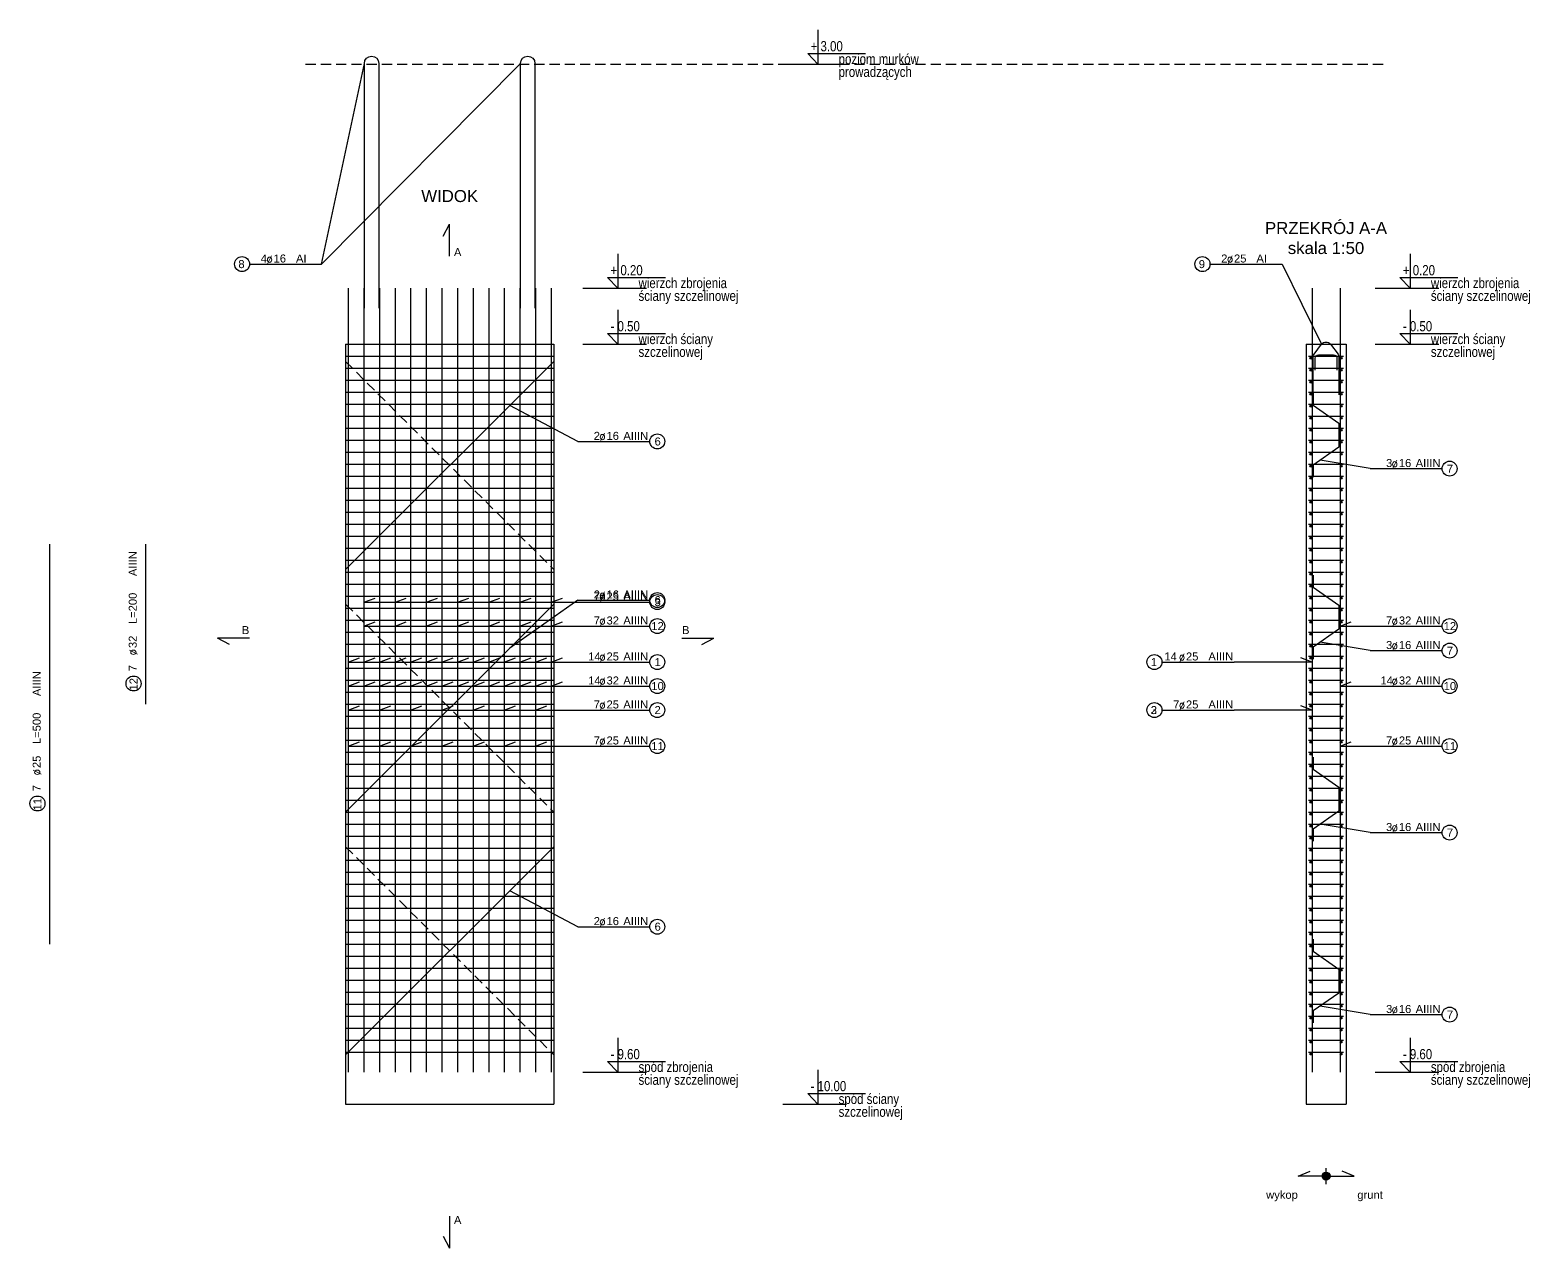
# Model space of a CAD drawing. Extents: x -5033 to 9347, y -16423 to -2430.
# Drawn here: x -1394 to 480, y -12523 to -11000 of the extents above; entities that cross this region are included whole.
import ezdxf
from ezdxf.enums import TextEntityAlignment as Align

# ---------------------------------------------------------------- set-up
doc = ezdxf.new("R2010")
doc.units = 0
doc.header["$MEASUREMENT"] = 0
doc.linetypes.add('DASHED', pattern=[19.05, 12.7, -6.35])
for name, color, linetype in [('__SOL-KOTY_WYSOKOSCIOWE', 4, 'CONTINUOUS'), ('__SOL-OPISY', 4, 'CONTINUOUS'), ('__SOL-PRZERYWANA', 253, 'DASHED'), ('__SOL-WIDOK', 4, 'CONTINUOUS'), ('__SOL-ZBROJENIE', 3, 'CONTINUOUS')]:
    doc.layers.add(name, color=color, linetype=linetype)
doc.styles.add('ARIAL', font='arial.ttf', dxfattribs={"height": 2.5})
doc.styles.add('SIMPLEX', font='SIMPLEX.SHX', dxfattribs={"width": 0.8})
doc.styles.get("Standard").update_dxf_attribs({"font": 'arial.ttf'})

# ---------------------------------------------------------------- blocks, each defined once
blk = doc.blocks.new('OPIS_PRET_BEZ_LINII')
at = {"layer": '__SOL-OPISY'}
blk.add_circle((25.7, 0), 9.36, dxfattribs=at)
at = {"layer": '__SOL-OPISY', "style": 'SIMPLEX', "width": 0.9}
blk.add_text(' %%c ', height=10, dxfattribs=at).set_placement((64.7, -4.8), align=Align.CENTER)
at = {"layer": '__SOL-OPISY', "style": 'ARIAL', "width": 0.8}
blk.add_attdef('NUMER', text='', height=10, dxfattribs=at).set_placement((25.7, 0), align=Align.MIDDLE)
blk.add_attdef('ILOSC', text='', height=10, dxfattribs=at).set_placement((56.9, -5.1), align=Align.RIGHT)
for tag, p in [('SREDNICA', (71, -5.1)), ('DLUGOSC', (95.1, -5.2)), ('STAL', (144.7, -5.2))]:
    blk.add_attdef(tag, p, '', height=10, dxfattribs=at)
blk = doc.blocks.new('OPIS_PRAWY')
at = {"layer": '__SOL-OPISY'}
blk.add_line((0, 0), (90, 0), dxfattribs=at)
blk.add_circle((99.4, 0), 9.36, dxfattribs=at)
at = {"layer": '__SOL-OPISY', "style": 'SIMPLEX', "width": 0.9}
blk.add_text(' %%c ', height=10, dxfattribs=at).set_placement((20.9, 0.5))
at = {"layer": '__SOL-OPISY', "style": 'ARIAL', "width": 0.8}
blk.add_attdef('ILOSC', text='', height=10, dxfattribs=at).set_placement((27.1, 0.1), align=Align.RIGHT)
for tag, p in [('SREDNICA', (35.4, 0.1)), ('STAL', (58.4, 0.5))]:
    blk.add_attdef(tag, p, '', height=10, dxfattribs=at)
for tag, p in [('NUMER', (99.4, 0)), ('DLUGOSC', (52.8, -6.1))]:
    blk.add_attdef(tag, text='', height=10, dxfattribs=at).set_placement(p, align=Align.MIDDLE)
blk = doc.blocks.new('OPIS_LEWY')
at = {"layer": '__SOL-OPISY'}
blk.add_line((-90, 0), (0, 0), dxfattribs=at)
blk.add_circle((-99.4, 0), 9.36, dxfattribs=at)
at = {"layer": '__SOL-OPISY', "style": 'SIMPLEX', "width": 0.9}
blk.add_text(' %%c ', height=10, dxfattribs=at).set_placement((-75, 0.5))
at = {"layer": '__SOL-OPISY', "style": 'ARIAL', "width": 0.8}
for tag, p in [('NUMER', (-99.4, 0)), ('DLUGOSC', (-58.9, -6.6))]:
    blk.add_attdef(tag, text='', height=10, dxfattribs=at).set_placement(p, align=Align.MIDDLE)
blk.add_attdef('ILOSC', text='', height=10, dxfattribs=at).set_placement((-74, 0.1), align=Align.RIGHT)
for tag, p in [('SREDNICA', (-65.8, 0.1)), ('STAL', (-42.7, 0.3))]:
    blk.add_attdef(tag, p, '', height=10, dxfattribs=at)
blk = doc.blocks.new('KOTA')
at = {"layer": '__SOL-KOTY_WYSOKOSCIOWE'}
for p, q in [((0, 33.4), (0, 0)), ((-34, 0), (28, 0)), ((0, 0), (-9.9, 10.4)), ((-9.9, 10.4), (46.5, 10.4))]:
    blk.add_line(p, q, dxfattribs=at)
at = {"layer": '__SOL-KOTY_WYSOKOSCIOWE', "style": 'ARIAL', "width": 0.8}
blk.add_attdef('RZEDNA', (500.5, 15.9), '', height=10.4, dxfattribs=at)

msp = doc.modelspace()

# ---------------------------------------------------------------- hatches: boundary and pattern name
at = {"layer": '__SOL-OPISY'}
msp.add_hatch(color=256, dxfattribs=at).paths.add_polyline_path([(230, -12433, 1), (220, -12433, 1)])
at = {"layer": '__SOL-ZBROJENIE'}
for points in [[(207.2, -11410.5, 1), (204.8, -11410.5, 1)], [(245.2, -11410.5, 1), (242.8, -11410.5, 1)], [(207.2, -11425.5, 1), (204.8, -11425.5, 1)], [(245.2, -11425.5, 1), (242.8, -11425.5, 1)], [(207.2, -11440.5, 1), (204.8, -11440.5, 1)], [(245.2, -11440.5, 1), (242.8, -11440.5, 1)], [(207.2, -11455.5, 1), (204.8, -11455.5, 1)], [(207.2, -11470.5, 1), (204.8, -11470.5, 1)], [(245.2, -11455.5, 1), (242.8, -11455.5, 1)], [(245.2, -11470.5, 1), (242.8, -11470.5, 1)], [(207.2, -11485.5, 1), (204.8, -11485.5, 1)], [(245.2, -11485.5, 1), (242.8, -11485.5, 1)], [(207.2, -11500.5, 1), (204.8, -11500.5, 1)], [(245.2, -11500.5, 1), (242.8, -11500.5, 1)], [(207.2, -11515.5, 1), (204.8, -11515.5, 1)], [(245.2, -11515.5, 1), (242.8, -11515.5, 1)], [(207.2, -11530.5, 1), (204.8, -11530.5, 1)], [(207.2, -11545.5, 1), (204.8, -11545.5, 1)], [(245.2, -11530.5, 1), (242.8, -11530.5, 1)], [(245.2, -11545.5, 1), (242.8, -11545.5, 1)], [(207.2, -11560.5, 1), (204.8, -11560.5, 1)], [(245.2, -11560.5, 1), (242.8, -11560.5, 1)], [(207.2, -11575.5, 1), (204.8, -11575.5, 1)], [(245.2, -11575.5, 1), (242.8, -11575.5, 1)], [(207.2, -11590.5, 1), (204.8, -11590.5, 1)], [(245.2, -11590.5, 1), (242.8, -11590.5, 1)], [(207.2, -11605.5, 1), (204.8, -11605.5, 1)], [(207.2, -11620.5, 1), (204.8, -11620.5, 1)], [(245.2, -11605.5, 1), (242.8, -11605.5, 1)], [(245.2, -11620.5, 1), (242.8, -11620.5, 1)], [(207.2, -11635.5, 1), (204.8, -11635.5, 1)], [(245.2, -11635.5, 1), (242.8, -11635.5, 1)], [(207.2, -11650.5, 1), (204.8, -11650.5, 1)], [(245.2, -11650.5, 1), (242.8, -11650.5, 1)], [(207.2, -11665.5, 1), (204.8, -11665.5, 1)], [(245.2, -11665.5, 1), (242.8, -11665.5, 1)], [(207.2, -11680.5, 1), (204.8, -11680.5, 1)], [(207.2, -11695.5, 1), (204.8, -11695.5, 1)], [(245.2, -11680.5, 1), (242.8, -11680.5, 1)], [(245.2, -11695.5, 1), (242.8, -11695.5, 1)], [(207.2, -11710.5, 1), (204.8, -11710.5, 1)], [(245.2, -11710.5, 1), (242.8, -11710.5, 1)], [(207.2, -11725.5, 1), (204.8, -11725.5, 1)], [(245.2, -11725.5, 1), (242.8, -11725.5, 1)], [(207.2, -11740.5, 1), (204.8, -11740.5, 1)], [(245.2, -11740.5, 1), (242.8, -11740.5, 1)], [(207.2, -11755.5, 1), (204.8, -11755.5, 1)], [(207.2, -11770.5, 1), (204.8, -11770.5, 1)], [(245.2, -11755.5, 1), (242.8, -11755.5, 1)], [(245.2, -11770.5, 1), (242.8, -11770.5, 1)], [(207.2, -11785.5, 1), (204.8, -11785.5, 1)], [(245.2, -11785.5, 1), (242.8, -11785.5, 1)], [(207.2, -11800.5, 1), (204.8, -11800.5, 1)], [(245.2, -11800.5, 1), (242.8, -11800.5, 1)], [(207.2, -11815.5, 1), (204.8, -11815.5, 1)], [(245.2, -11815.5, 1), (242.8, -11815.5, 1)], [(207.2, -11830.5, 1), (204.8, -11830.5, 1)], [(207.2, -11845.5, 1), (204.8, -11845.5, 1)], [(245.2, -11830.5, 1), (242.8, -11830.5, 1)], [(245.2, -11845.5, 1), (242.8, -11845.5, 1)], [(207.2, -11860.5, 1), (204.8, -11860.5, 1)], [(245.2, -11860.5, 1), (242.8, -11860.5, 1)], [(207.2, -11875.5, 1), (204.8, -11875.5, 1)], [(245.2, -11875.5, 1), (242.8, -11875.5, 1)], [(207.2, -11890.5, 1), (204.8, -11890.5, 1)], [(245.2, -11890.5, 1), (242.8, -11890.5, 1)], [(207.2, -11905.5, 1), (204.8, -11905.5, 1)], [(207.2, -11920.5, 1), (204.8, -11920.5, 1)], [(245.2, -11905.5, 1), (242.8, -11905.5, 1)], [(245.2, -11920.5, 1), (242.8, -11920.5, 1)], [(207.2, -11935.5, 1), (204.8, -11935.5, 1)], [(245.2, -11935.5, 1), (242.8, -11935.5, 1)], [(207.2, -11950.5, 1), (204.8, -11950.5, 1)], [(245.2, -11950.5, 1), (242.8, -11950.5, 1)], [(207.2, -11965.5, 1), (204.8, -11965.5, 1)], [(245.2, -11965.5, 1), (242.8, -11965.5, 1)], [(207.2, -11980.5, 1), (204.8, -11980.5, 1)], [(207.2, -11995.5, 1), (204.8, -11995.5, 1)], [(245.2, -11980.5, 1), (242.8, -11980.5, 1)], [(245.2, -11995.5, 1), (242.8, -11995.5, 1)], [(207.2, -12010.5, 1), (204.8, -12010.5, 1)], [(245.2, -12010.5, 1), (242.8, -12010.5, 1)], [(207.2, -12025.5, 1), (204.8, -12025.5, 1)], [(245.2, -12025.5, 1), (242.8, -12025.5, 1)], [(207.2, -12040.5, 1), (204.8, -12040.5, 1)], [(245.2, -12040.5, 1), (242.8, -12040.5, 1)], [(207.2, -12055.5, 1), (204.8, -12055.5, 1)], [(207.2, -12070.5, 1), (204.8, -12070.5, 1)], [(245.2, -12055.5, 1), (242.8, -12055.5, 1)], [(245.2, -12070.5, 1), (242.8, -12070.5, 1)], [(207.2, -12085.5, 1), (204.8, -12085.5, 1)], [(245.2, -12085.5, 1), (242.8, -12085.5, 1)], [(207.2, -12100.5, 1), (204.8, -12100.5, 1)], [(245.2, -12100.5, 1), (242.8, -12100.5, 1)], [(207.2, -12115.5, 1), (204.8, -12115.5, 1)], [(245.2, -12115.5, 1), (242.8, -12115.5, 1)], [(207.2, -12130.5, 1), (204.8, -12130.5, 1)], [(207.2, -12145.5, 1), (204.8, -12145.5, 1)], [(245.2, -12130.5, 1), (242.8, -12130.5, 1)], [(245.2, -12145.5, 1), (242.8, -12145.5, 1)], [(207.2, -12160.5, 1), (204.8, -12160.5, 1)], [(245.2, -12160.5, 1), (242.8, -12160.5, 1)], [(207.2, -12175.5, 1), (204.8, -12175.5, 1)], [(245.2, -12175.5, 1), (242.8, -12175.5, 1)], [(207.2, -12190.5, 1), (204.8, -12190.5, 1)], [(245.2, -12190.5, 1), (242.8, -12190.5, 1)], [(207.2, -12205.5, 1), (204.8, -12205.5, 1)], [(207.2, -12220.5, 1), (204.8, -12220.5, 1)], [(245.2, -12205.5, 1), (242.8, -12205.5, 1)], [(245.2, -12220.5, 1), (242.8, -12220.5, 1)], [(207.2, -12235.5, 1), (204.8, -12235.5, 1)], [(245.2, -12235.5, 1), (242.8, -12235.5, 1)], [(207.2, -12250.5, 1), (204.8, -12250.5, 1)], [(245.2, -12250.5, 1), (242.8, -12250.5, 1)], [(207.2, -12265.5, 1), (204.8, -12265.5, 1)], [(245.2, -12265.5, 1), (242.8, -12265.5, 1)], [(207.2, -12280.5, 1), (204.8, -12280.5, 1)], [(245.2, -12280.5, 1), (242.8, -12280.5, 1)]]:
    msp.add_hatch(color=256, dxfattribs=at).paths.add_polyline_path(points)

# ---------------------------------------------------------------- linework, layer by layer
at = {"layer": '__SOL-OPISY'}
for p, q in [((-1030, -11293), (-976.5, -11042)), ((-1030, -11293), (-781.5, -11042)), ((-878, -11258), (-870, -11243)), ((-870, -11283), (-870, -11243)), ((170, -11293), (219.4, -11392.9)), ((-710, -11514.7), (-795, -11469.7)), ((280, -11548.7), (217.52, -11538.2)), ((-977.25, -11715.5), (-963.15, -11710.4)), ((-938.25, -11715.5), (-924.15, -11710.4)), ((-899.25, -11715.5), (-885.15, -11710.4)), ((-860.25, -11715.5), (-846.15, -11710.4)), ((-821.25, -11715.5), (-807.15, -11710.4)), ((-710, -11713), (-795, -11773)), ((-782.25, -11715.5), (-768.15, -11710.4)), ((-743.25, -11715.5), (-729.15, -11710.4)), ((-977.25, -11715.5), (-710, -11715.5)), ((-977.25, -11745.5), (-963.15, -11740.4)), ((-977.25, -11745.5), (-710, -11745.5)), ((-938.25, -11745.5), (-924.15, -11740.4)), ((-899.25, -11745.5), (-885.15, -11740.4)), ((-860.25, -11745.5), (-846.15, -11740.4)), ((-821.25, -11745.5), (-807.15, -11740.4)), ((-782.25, -11745.5), (-768.15, -11740.4)), ((-743.25, -11745.5), (-729.15, -11740.4)), ((242.5, -11745.5), (256.6, -11740.4)), ((242.5, -11745.5), (280, -11745.5)), ((-1120, -11760.5), (-1160, -11760.5)), ((-1145, -11768.5), (-1160, -11760.5)), ((-580, -11760.5), (-540, -11760.5)), ((-555, -11768.5), (-540, -11760.5)), ((280, -11776.2), (217.52, -11765.7)), ((-996.75, -11790.5), (-982.65, -11785.4)), ((-977.25, -11790.5), (-963.15, -11785.4)), ((-957.75, -11790.5), (-943.65, -11785.4)), ((-938.25, -11790.5), (-924.15, -11785.4)), ((-918.75, -11790.5), (-904.65, -11785.4)), ((-899.25, -11790.5), (-885.15, -11785.4)), ((-879.75, -11790.5), (-865.65, -11785.4)), ((-860.25, -11790.5), (-846.15, -11785.4)), ((-840.75, -11790.5), (-826.65, -11785.4)), ((-821.25, -11790.5), (-807.15, -11785.4)), ((-801.75, -11790.5), (-787.65, -11785.4)), ((-782.25, -11790.5), (-768.15, -11785.4)), ((-762.75, -11790.5), (-748.65, -11785.4)), ((-743.25, -11790.5), (-729.15, -11785.4)), ((207.5, -11790.5), (193.41, -11785.4)), ((-996.75, -11790.5), (-710, -11790.5)), ((207.5, -11790.5), (110, -11790.5)), ((-996.75, -11820.5), (-982.65, -11815.4)), ((-996.75, -11820.5), (-710, -11820.5)), ((-977.25, -11820.5), (-963.15, -11815.4)), ((-957.75, -11820.5), (-943.65, -11815.4)), ((-938.25, -11820.5), (-924.15, -11815.4)), ((-918.75, -11820.5), (-904.65, -11815.4)), ((-899.25, -11820.5), (-885.15, -11815.4)), ((-879.75, -11820.5), (-865.65, -11815.4)), ((-860.25, -11820.5), (-846.15, -11815.4)), ((-840.75, -11820.5), (-826.65, -11815.4)), ((-821.25, -11820.5), (-807.15, -11815.4)), ((-801.75, -11820.5), (-787.65, -11815.4)), ((-782.25, -11820.5), (-768.15, -11815.4)), ((-762.75, -11820.5), (-748.65, -11815.4)), ((-743.25, -11820.5), (-729.15, -11815.4)), ((242.5, -11820.5), (256.6, -11815.4)), ((242.5, -11820.5), (280, -11820.5)), ((-996.75, -11850.5), (-982.65, -11845.4)), ((-996.75, -11850.5), (-710, -11850.5)), ((-957.75, -11850.5), (-943.65, -11845.4)), ((-918.75, -11850.5), (-904.65, -11845.4)), ((-879.75, -11850.5), (-865.65, -11845.4)), ((-840.75, -11850.5), (-826.65, -11845.4)), ((-801.75, -11850.5), (-787.65, -11845.4)), ((-762.75, -11850.5), (-748.65, -11845.4)), ((207.5, -11850.5), (110, -11850.5)), ((207.5, -11850.5), (110, -11850.5)), ((207.5, -11850.5), (193.41, -11845.4)), ((207.5, -11850.5), (193.41, -11845.4)), ((-996.75, -11895.5), (-982.65, -11890.4)), ((-996.75, -11895.5), (-710, -11895.5)), ((-957.75, -11895.5), (-943.65, -11890.4)), ((-918.75, -11895.5), (-904.65, -11890.4)), ((-879.75, -11895.5), (-865.65, -11890.4)), ((-840.75, -11895.5), (-826.65, -11890.4)), ((-801.75, -11895.5), (-787.65, -11890.4)), ((-762.75, -11895.5), (-748.65, -11890.4)), ((242.5, -11895.5), (256.6, -11890.4)), ((242.5, -11895.5), (280, -11895.5)), ((280, -12003.7), (217.52, -11993.2)), ((-710, -12121.3), (-795, -12076.3)), ((280, -12231.2), (217.52, -12220.7)), ((225, -12443), (225, -12423)), ((190, -12433), (205, -12427)), ((225, -12433), (190, -12433)), ((225, -12433), (260, -12433)), ((260, -12433), (245, -12427)), ((-870, -12483), (-870, -12523)), ((-878, -12508), (-870, -12523))]:
    msp.add_line(p, q, dxfattribs=at)
msp.add_circle((225, -12433), 5, dxfattribs=at)
at = {"layer": '__SOL-PRZERYWANA'}
msp.add_line((-1050, -11043), (300, -11043), dxfattribs=at)
for points in [[(-1000, -11394.7), (-1000, -11414.7), (-740, -11674.7), (-740, -11694.7)], [(-1000, -11698), (-1000, -11718), (-740, -11978), (-740, -11998)], [(-1000, -12001.3), (-1000, -12021.3), (-740, -12281.3), (-740, -12301.3)]]:
    msp.add_lwpolyline(points, dxfattribs=at)
at = {"layer": '__SOL-WIDOK'}
for p, q in [((-1000, -11393), (-1000, -12343)), ((-1000, -11393), (-740, -11393)), ((-740, -11393), (-740, -12343)), ((200, -11393), (200, -12343)), ((200, -11393), (250, -11393)), ((250, -11393), (250, -12343)), ((-1000, -12343), (-740, -12343)), ((200, -12343), (250, -12343))]:
    msp.add_line(p, q, dxfattribs=at)
at = {"layer": '__SOL-ZBROJENIE'}
for p, q in [((-996.75, -11323), (-996.75, -12303)), ((-977.25, -11323), (-977.25, -12303)), ((-957.75, -11323), (-957.75, -12303)), ((-938.25, -11323), (-938.25, -12303)), ((-918.75, -11323), (-918.75, -12303)), ((-899.25, -11323), (-899.25, -12303)), ((-879.75, -11323), (-879.75, -12303)), ((-860.25, -11323), (-860.25, -12303)), ((-840.75, -11323), (-840.75, -12303)), ((-821.25, -11323), (-821.25, -12303)), ((-801.75, -11323), (-801.75, -12303)), ((-782.25, -11323), (-782.25, -12303)), ((-762.75, -11323), (-762.75, -12303)), ((-743.25, -11323), (-743.25, -12303)), ((207.5, -11323), (207.5, -12303)), ((242.5, -11323), (242.5, -12303)), ((-1000, -11408), (-740, -11408)), ((203, -11408), (247, -11408)), ((-1000, -11423), (-740, -11423)), ((203, -11423), (247, -11423)), ((-1000, -11438), (-740, -11438)), ((203, -11438), (247, -11438)), ((-1000, -11453), (-740, -11453)), ((-1000, -11468), (-740, -11468)), ((203, -11453), (247, -11453)), ((203, -11468), (247, -11468)), ((-1000, -11483), (-740, -11483)), ((203, -11483), (247, -11483)), ((-1000, -11498), (-740, -11498)), ((203, -11498), (247, -11498)), ((-1000, -11513), (-740, -11513)), ((203, -11513), (247, -11513)), ((-1000, -11528), (-740, -11528)), ((-1000, -11543), (-740, -11543)), ((203, -11528), (247, -11528)), ((203, -11543), (247, -11543)), ((-1000, -11558), (-740, -11558)), ((203, -11558), (247, -11558)), ((-1000, -11573), (-740, -11573)), ((203, -11573), (247, -11573)), ((-1000, -11588), (-740, -11588)), ((203, -11588), (247, -11588)), ((-1000, -11603), (-740, -11603)), ((-1000, -11618), (-740, -11618)), ((203, -11603), (247, -11603)), ((203, -11618), (247, -11618)), ((-1000, -11633), (-740, -11633)), ((203, -11633), (247, -11633)), ((-1370, -11643), (-1370, -12143)), ((-1250, -11643), (-1250, -11843)), ((-1000, -11648), (-740, -11648)), ((203, -11648), (247, -11648)), ((-1000, -11663), (-740, -11663)), ((203, -11663), (247, -11663)), ((-1000, -11678), (-740, -11678)), ((-1000, -11693), (-740, -11693)), ((203, -11678), (247, -11678)), ((203, -11693), (247, -11693)), ((-1000, -11708), (-740, -11708)), ((203, -11708), (247, -11708)), ((-1000, -11723), (-740, -11723)), ((203, -11723), (247, -11723)), ((-1000, -11738), (-740, -11738)), ((203, -11738), (247, -11738)), ((-1000, -11753), (-740, -11753)), ((-1000, -11768), (-740, -11768)), ((203, -11753), (247, -11753)), ((203, -11768), (247, -11768)), ((-1000, -11783), (-740, -11783)), ((203, -11783), (247, -11783)), ((-1000, -11798), (-740, -11798)), ((203, -11798), (247, -11798)), ((-1000, -11813), (-740, -11813)), ((203, -11813), (247, -11813)), ((-1000, -11828), (-740, -11828)), ((-1000, -11843), (-740, -11843)), ((203, -11828), (247, -11828)), ((203, -11843), (247, -11843)), ((-1000, -11858), (-740, -11858)), ((203, -11858), (247, -11858)), ((-1000, -11873), (-740, -11873)), ((203, -11873), (247, -11873)), ((-1000, -11888), (-740, -11888)), ((203, -11888), (247, -11888)), ((-1000, -11903), (-740, -11903)), ((-1000, -11918), (-740, -11918)), ((203, -11903), (247, -11903)), ((203, -11918), (247, -11918)), ((-1000, -11933), (-740, -11933)), ((203, -11933), (247, -11933)), ((-1000, -11948), (-740, -11948)), ((203, -11948), (247, -11948)), ((-1000, -11963), (-740, -11963)), ((203, -11963), (247, -11963)), ((-1000, -11978), (-740, -11978)), ((-1000, -11993), (-740, -11993)), ((203, -11978), (247, -11978)), ((203, -11993), (247, -11993)), ((-1000, -12008), (-740, -12008)), ((203, -12008), (247, -12008)), ((-1000, -12023), (-740, -12023)), ((203, -12023), (247, -12023)), ((-1000, -12038), (-740, -12038)), ((203, -12038), (247, -12038)), ((-1000, -12053), (-740, -12053)), ((-1000, -12068), (-740, -12068)), ((203, -12053), (247, -12053)), ((203, -12068), (247, -12068)), ((-1000, -12083), (-740, -12083)), ((203, -12083), (247, -12083)), ((-1000, -12098), (-740, -12098)), ((203, -12098), (247, -12098)), ((-1000, -12113), (-740, -12113)), ((203, -12113), (247, -12113)), ((-1000, -12128), (-740, -12128)), ((-1000, -12143), (-740, -12143)), ((203, -12128), (247, -12128)), ((203, -12143), (247, -12143)), ((-1000, -12158), (-740, -12158)), ((203, -12158), (247, -12158)), ((-1000, -12173), (-740, -12173)), ((203, -12173), (247, -12173)), ((-1000, -12188), (-740, -12188)), ((203, -12188), (247, -12188)), ((-1000, -12203), (-740, -12203)), ((-1000, -12218), (-740, -12218)), ((203, -12203), (247, -12203)), ((203, -12218), (247, -12218)), ((-1000, -12233), (-740, -12233)), ((203, -12233), (247, -12233)), ((-1000, -12248), (-740, -12248)), ((203, -12248), (247, -12248)), ((-1000, -12263), (-740, -12263)), ((203, -12263), (247, -12263)), ((-1000, -12278), (-740, -12278)), ((203, -12278), (247, -12278))]:
    msp.add_line(p, q, dxfattribs=at)
for points in [[(-976.5, -11347.9), (-976.5, -11042, -1), (-958.5, -11042), (-958.5, -11347.9)], [(-781.5, -11347.9), (-781.5, -11042, -1), (-763.5, -11042), (-763.5, -11347.9)], [(209, -11456.5), (209, -11408, -0.16), (210, -11405.4), (219.4, -11392.9, -0.45), (230.6, -11392.9), (240, -11405.4, -0.16), (241, -11408), (241, -11456.5)], [(211.5, -11425.5), (211.5, -11410.5, -0.48), (215.5, -11406.5), (234.5, -11406.5, -0.48), (238.5, -11410.5), (238.5, -11425.5)]]:
    msp.add_lwpolyline(points, format="xyb", dxfattribs=at)
for points in [[(-740, -11394.7), (-740, -11414.7), (-1000, -11674.7), (-1000, -11694.7)], [(209, -11454.3), (209, -11469.3), (241, -11491.8), (241, -11521.8), (209, -11544.2), (209, -11559.2)], [(209, -11681.8), (209, -11696.8), (241, -11719.2), (241, -11749.2), (209, -11771.7), (209, -11786.7)], [(-740, -11698), (-740, -11718), (-1000, -11978), (-1000, -11998)], [(209, -11909.3), (209, -11924.3), (241, -11946.8), (241, -11976.8), (209, -11999.2), (209, -12014.2)], [(-740, -12001.3), (-740, -12021.3), (-1000, -12281.3), (-1000, -12301.3)], [(209, -12136.8), (209, -12151.8), (241, -12174.2), (241, -12204.2), (209, -12226.7), (209, -12241.7)]]:
    msp.add_lwpolyline(points, dxfattribs=at)
for centre in [(206, -11410.5), (244, -11410.5), (206, -11425.5), (244, -11425.5), (206, -11440.5), (244, -11440.5), (206, -11455.5), (206, -11470.5), (244, -11455.5), (244, -11470.5), (206, -11485.5), (244, -11485.5), (206, -11500.5), (244, -11500.5), (206, -11515.5), (244, -11515.5), (206, -11530.5), (206, -11545.5), (244, -11530.5), (244, -11545.5), (206, -11560.5), (244, -11560.5), (206, -11575.5), (244, -11575.5), (206, -11590.5), (244, -11590.5), (206, -11605.5), (206, -11620.5), (244, -11605.5), (244, -11620.5), (206, -11635.5), (244, -11635.5), (206, -11650.5), (244, -11650.5), (206, -11665.5), (244, -11665.5), (206, -11680.5), (206, -11695.5), (244, -11680.5), (244, -11695.5), (206, -11710.5), (244, -11710.5), (206, -11725.5), (244, -11725.5), (206, -11740.5), (244, -11740.5), (206, -11755.5), (206, -11770.5), (244, -11755.5), (244, -11770.5), (206, -11785.5), (244, -11785.5), (206, -11800.5), (244, -11800.5), (206, -11815.5), (244, -11815.5), (206, -11830.5), (206, -11845.5), (244, -11830.5), (244, -11845.5), (206, -11860.5), (244, -11860.5), (206, -11875.5), (244, -11875.5), (206, -11890.5), (244, -11890.5), (206, -11905.5), (206, -11920.5), (244, -11905.5), (244, -11920.5), (206, -11935.5), (244, -11935.5), (206, -11950.5), (244, -11950.5), (206, -11965.5), (244, -11965.5), (206, -11980.5), (206, -11995.5), (244, -11980.5), (244, -11995.5), (206, -12010.5), (244, -12010.5), (206, -12025.5), (244, -12025.5), (206, -12040.5), (244, -12040.5), (206, -12055.5), (206, -12070.5), (244, -12055.5), (244, -12070.5), (206, -12085.5), (244, -12085.5), (206, -12100.5), (244, -12100.5), (206, -12115.5), (244, -12115.5), (206, -12130.5), (206, -12145.5), (244, -12130.5), (244, -12145.5), (206, -12160.5), (244, -12160.5), (206, -12175.5), (244, -12175.5), (206, -12190.5), (244, -12190.5), (206, -12205.5), (206, -12220.5), (244, -12205.5), (244, -12220.5), (206, -12235.5), (244, -12235.5), (206, -12250.5), (244, -12250.5), (206, -12265.5), (244, -12265.5), (206, -12280.5), (244, -12280.5)]:
    msp.add_circle(centre, 1.2, dxfattribs=at)

# ---------------------------------------------------------------- block references
at = {"layer": '__SOL-KOTY_WYSOKOSCIOWE'}
ref = msp.add_blockref('KOTA', (-410, -11043), dxfattribs=dict(at, xscale=1.28, yscale=1.28, zscale=1.28))
ref.add_attrib('RZEDNA', '+ 3.00', (-419, -11027), dxfattribs={"height": 12.8, "style": 'ARIAL', "width": 0.8})
ref.add_attrib('OPIS1', 'poziom murków', (-384, -11043), dxfattribs={"height": 12.8, "style": 'ARIAL', "width": 0.8})
ref.add_attrib('OPIS2', 'prowadzących', (-384, -11059), dxfattribs={"height": 12.8, "style": 'ARIAL', "width": 0.8})
ref = msp.add_blockref('KOTA', (-660, -11323), dxfattribs=dict(at, xscale=1.28, yscale=1.28, zscale=1.28))
ref.add_attrib('RZEDNA', '+ 0.20', (-669, -11307), dxfattribs={"height": 12.8, "style": 'ARIAL', "width": 0.8})
ref.add_attrib('OPIS1', 'wierzch zbrojenia', (-634, -11323), dxfattribs={"height": 12.8, "style": 'ARIAL', "width": 0.8})
ref.add_attrib('OPIS2', 'ściany szczelinowej', (-634, -11339), dxfattribs={"height": 12.8, "style": 'ARIAL', "width": 0.8})
ref = msp.add_blockref('KOTA', (330, -11323), dxfattribs=dict(at, xscale=1.28, yscale=1.28, zscale=1.28))
ref.add_attrib('RZEDNA', '+ 0.20', (321, -11307), dxfattribs={"height": 12.8, "style": 'ARIAL', "width": 0.8})
ref.add_attrib('OPIS1', 'wierzch zbrojenia', (356, -11323), dxfattribs={"height": 12.8, "style": 'ARIAL', "width": 0.8})
ref.add_attrib('OPIS2', 'ściany szczelinowej', (356, -11339), dxfattribs={"height": 12.8, "style": 'ARIAL', "width": 0.8})
ref = msp.add_blockref('KOTA', (-660, -11393), dxfattribs=dict(at, xscale=1.28, yscale=1.28, zscale=1.28))
ref.add_attrib('RZEDNA', '- 0.50', (-669, -11377), dxfattribs={"height": 12.8, "style": 'ARIAL', "width": 0.8})
ref.add_attrib('OPIS1', 'wierzch ściany', (-634, -11393), dxfattribs={"height": 12.8, "style": 'ARIAL', "width": 0.8})
ref.add_attrib('OPIS2', 'szczelinowej', (-634, -11409), dxfattribs={"height": 12.8, "style": 'ARIAL', "width": 0.8})
ref = msp.add_blockref('KOTA', (330, -11393), dxfattribs=dict(at, xscale=1.28, yscale=1.28, zscale=1.28))
ref.add_attrib('RZEDNA', '- 0.50', (321, -11377), dxfattribs={"height": 12.8, "style": 'ARIAL', "width": 0.8})
ref.add_attrib('OPIS1', 'wierzch ściany', (356, -11393), dxfattribs={"height": 12.8, "style": 'ARIAL', "width": 0.8})
ref.add_attrib('OPIS2', 'szczelinowej', (356, -11409), dxfattribs={"height": 12.8, "style": 'ARIAL', "width": 0.8})
ref = msp.add_blockref('KOTA', (-660, -12303), dxfattribs=dict(at, xscale=1.28, yscale=1.28, zscale=1.28))
ref.add_attrib('RZEDNA', '- 9.60', (-669, -12287), dxfattribs={"height": 12.8, "style": 'ARIAL', "width": 0.8})
ref.add_attrib('OPIS1', 'spód zbrojenia', (-634, -12303), dxfattribs={"height": 12.8, "style": 'ARIAL', "width": 0.8})
ref.add_attrib('OPIS2', 'ściany szczelinowej', (-634, -12319), dxfattribs={"height": 12.8, "style": 'ARIAL', "width": 0.8})
ref = msp.add_blockref('KOTA', (330, -12303), dxfattribs=dict(at, xscale=1.28, yscale=1.28, zscale=1.28))
ref.add_attrib('RZEDNA', '- 9.60', (321, -12287), dxfattribs={"height": 12.8, "style": 'ARIAL', "width": 0.8})
ref.add_attrib('OPIS1', 'spód zbrojenia', (356, -12303), dxfattribs={"height": 12.8, "style": 'ARIAL', "width": 0.8})
ref.add_attrib('OPIS2', 'ściany szczelinowej', (356, -12319), dxfattribs={"height": 12.8, "style": 'ARIAL', "width": 0.8})
ref = msp.add_blockref('KOTA', (-410, -12343), dxfattribs=dict(at, xscale=1.28, yscale=1.28, zscale=1.28))
ref.add_attrib('RZEDNA', '- 10.00', (-419, -12327), dxfattribs={"height": 12.8, "style": 'ARIAL', "width": 0.8})
ref.add_attrib('OPIS1', 'spód ściany', (-384, -12343), dxfattribs={"height": 12.8, "style": 'ARIAL', "width": 0.8})
ref.add_attrib('OPIS2', 'szczelinowej', (-384, -12359), dxfattribs={"height": 12.8, "style": 'ARIAL', "width": 0.8})
at = {"layer": '__SOL-OPISY'}
ref = msp.add_blockref('OPIS_LEWY', (-1030, -11293), dxfattribs=at)
ref.add_attrib('ILOSC', '4', (-1106, -11291), dxfattribs={"height": 10, "style": 'ARIAL'})
ref.add_attrib('SREDNICA', '16', (-1090, -11291), dxfattribs={"height": 10, "style": 'ARIAL'})
ref.add_attrib('STAL', 'AI', (-1062, -11291), dxfattribs={"height": 10, "style": 'ARIAL'})
ref.add_attrib('NUMER', '8', (-1134, -11298), dxfattribs={"height": 10, "style": 'ARIAL'})
ref = msp.add_blockref('OPIS_LEWY', (170, -11293), dxfattribs=at)
ref.add_attrib('ILOSC', '2', (94, -11291), dxfattribs={"height": 10, "style": 'ARIAL'})
ref.add_attrib('SREDNICA', '25', (110, -11291), dxfattribs={"height": 10, "style": 'ARIAL'})
ref.add_attrib('STAL', 'AI', (138, -11291), dxfattribs={"height": 10, "style": 'ARIAL'})
ref.add_attrib('NUMER', '9', (66, -11298), dxfattribs={"height": 10, "style": 'ARIAL'})
ref = msp.add_blockref('OPIS_PRAWY', (-710, -11514.7), dxfattribs=at)
ref.add_attrib('ILOSC', '2', (-690, -11512.7), dxfattribs={"height": 10, "style": 'ARIAL'})
ref.add_attrib('SREDNICA', '16', (-674, -11512.7), dxfattribs={"height": 10, "style": 'ARIAL'})
ref.add_attrib('STAL', 'AIIIN', (-653, -11512.7), dxfattribs={"height": 10, "style": 'ARIAL'})
ref.add_attrib('NUMER', '6', (-614, -11519.7), dxfattribs={"height": 10, "style": 'ARIAL'})
ref = msp.add_blockref('OPIS_PRAWY', (280, -11548.7), dxfattribs=at)
ref.add_attrib('ILOSC', '3', (300, -11546.7), dxfattribs={"height": 10, "style": 'ARIAL'})
ref.add_attrib('SREDNICA', '16', (316, -11546.7), dxfattribs={"height": 10, "style": 'ARIAL'})
ref.add_attrib('STAL', 'AIIIN', (337, -11546.7), dxfattribs={"height": 10, "style": 'ARIAL'})
ref.add_attrib('NUMER', '7', (376, -11553.7), dxfattribs={"height": 10, "style": 'ARIAL'})
ref = msp.add_blockref('OPIS_PRET_BEZ_LINII', (-1265, -11843), dxfattribs=dict(at, rotation=90))
ref.add_attrib('NUMER', '12', (-1260, -11826), dxfattribs={"height": 10, "rotation": 90, "style": 'ARIAL'})
ref.add_attrib('ILOSC', '7', (-1261, -11802), dxfattribs={"height": 10, "rotation": 90, "style": 'ARIAL'})
ref.add_attrib('SREDNICA', '32', (-1261, -11773), dxfattribs={"height": 10, "rotation": 90, "style": 'ARIAL'})
ref.add_attrib('DLUGOSC', 'L=200', (-1261, -11743), dxfattribs={"height": 10, "rotation": 90, "style": 'ARIAL'})
ref.add_attrib('STAL', 'AIIIN', (-1261, -11683), dxfattribs={"height": 10, "rotation": 90, "style": 'ARIAL'})
ref = msp.add_blockref('OPIS_PRAWY', (-710, -11713), dxfattribs=at)
ref.add_attrib('ILOSC', '2', (-690, -11711), dxfattribs={"height": 10, "style": 'ARIAL'})
ref.add_attrib('SREDNICA', '16', (-674, -11711), dxfattribs={"height": 10, "style": 'ARIAL'})
ref.add_attrib('STAL', 'AIIIN', (-653, -11711), dxfattribs={"height": 10, "style": 'ARIAL'})
ref.add_attrib('NUMER', '6', (-614, -11718), dxfattribs={"height": 10, "style": 'ARIAL'})
ref = msp.add_blockref('OPIS_PRAWY', (-710, -11715.5), dxfattribs=at)
ref.add_attrib('ILOSC', '7', (-690, -11713.5), dxfattribs={"height": 10, "style": 'ARIAL'})
ref.add_attrib('SREDNICA', '25', (-674, -11713.5), dxfattribs={"height": 10, "style": 'ARIAL'})
ref.add_attrib('STAL', 'AIIIN', (-653, -11713.5), dxfattribs={"height": 10, "style": 'ARIAL'})
ref.add_attrib('NUMER', '3', (-614, -11720.5), dxfattribs={"height": 10, "style": 'ARIAL'})
ref = msp.add_blockref('OPIS_PRAWY', (-710, -11745.5), dxfattribs=at)
ref.add_attrib('ILOSC', '7', (-690, -11743.5), dxfattribs={"height": 10, "style": 'ARIAL'})
ref.add_attrib('SREDNICA', '32', (-674, -11743.5), dxfattribs={"height": 10, "style": 'ARIAL'})
ref.add_attrib('STAL', 'AIIIN', (-653, -11743.5), dxfattribs={"height": 10, "style": 'ARIAL'})
ref.add_attrib('NUMER', '12', (-618, -11750.5), dxfattribs={"height": 10, "style": 'ARIAL'})
ref = msp.add_blockref('OPIS_PRAWY', (280, -11745.5), dxfattribs=at)
ref.add_attrib('ILOSC', '7', (300, -11743.5), dxfattribs={"height": 10, "style": 'ARIAL'})
ref.add_attrib('SREDNICA', '32', (316, -11743.5), dxfattribs={"height": 10, "style": 'ARIAL'})
ref.add_attrib('STAL', 'AIIIN', (337, -11743.5), dxfattribs={"height": 10, "style": 'ARIAL'})
ref.add_attrib('NUMER', '12', (372, -11750.5), dxfattribs={"height": 10, "style": 'ARIAL'})
ref = msp.add_blockref('OPIS_PRAWY', (280, -11776.2), dxfattribs=at)
ref.add_attrib('ILOSC', '3', (300, -11774.2), dxfattribs={"height": 10, "style": 'ARIAL'})
ref.add_attrib('SREDNICA', '16', (316, -11774.2), dxfattribs={"height": 10, "style": 'ARIAL'})
ref.add_attrib('STAL', 'AIIIN', (337, -11774.2), dxfattribs={"height": 10, "style": 'ARIAL'})
ref.add_attrib('NUMER', '7', (376, -11781.2), dxfattribs={"height": 10, "style": 'ARIAL'})
ref = msp.add_blockref('OPIS_PRAWY', (-710, -11790.5), dxfattribs=at)
ref.add_attrib('ILOSC', '14', (-697, -11788.5), dxfattribs={"height": 10, "style": 'ARIAL'})
ref.add_attrib('SREDNICA', '25', (-674, -11788.5), dxfattribs={"height": 10, "style": 'ARIAL'})
ref.add_attrib('STAL', 'AIIIN', (-653, -11788.5), dxfattribs={"height": 10, "style": 'ARIAL'})
ref.add_attrib('NUMER', '1', (-614, -11795.5), dxfattribs={"height": 10, "style": 'ARIAL'})
ref = msp.add_blockref('OPIS_LEWY', (110, -11790.5), dxfattribs=at)
ref.add_attrib('ILOSC', '14', (23, -11788.5), dxfattribs={"height": 10, "style": 'ARIAL'})
ref.add_attrib('SREDNICA', '25', (50, -11788.5), dxfattribs={"height": 10, "style": 'ARIAL'})
ref.add_attrib('STAL', 'AIIIN', (78, -11788.5), dxfattribs={"height": 10, "style": 'ARIAL'})
ref.add_attrib('NUMER', '1', (6, -11795.5), dxfattribs={"height": 10, "style": 'ARIAL'})
ref = msp.add_blockref('OPIS_PRET_BEZ_LINII', (-1385, -11993), dxfattribs=dict(at, rotation=90))
ref.add_attrib('NUMER', '11', (-1380, -11976), dxfattribs={"height": 10, "rotation": 90, "style": 'ARIAL'})
ref.add_attrib('ILOSC', '7', (-1381, -11952), dxfattribs={"height": 10, "rotation": 90, "style": 'ARIAL'})
ref.add_attrib('SREDNICA', '25', (-1381, -11923), dxfattribs={"height": 10, "rotation": 90, "style": 'ARIAL'})
ref.add_attrib('DLUGOSC', 'L=500', (-1381, -11893), dxfattribs={"height": 10, "rotation": 90, "style": 'ARIAL'})
ref.add_attrib('STAL', 'AIIIN', (-1381, -11833), dxfattribs={"height": 10, "rotation": 90, "style": 'ARIAL'})
ref = msp.add_blockref('OPIS_PRAWY', (-710, -11820.5), dxfattribs=at)
ref.add_attrib('ILOSC', '14', (-697, -11818.5), dxfattribs={"height": 10, "style": 'ARIAL'})
ref.add_attrib('SREDNICA', '32', (-674, -11818.5), dxfattribs={"height": 10, "style": 'ARIAL'})
ref.add_attrib('STAL', 'AIIIN', (-653, -11818.5), dxfattribs={"height": 10, "style": 'ARIAL'})
ref.add_attrib('NUMER', '10', (-618, -11825.5), dxfattribs={"height": 10, "style": 'ARIAL'})
ref = msp.add_blockref('OPIS_PRAWY', (280, -11820.5), dxfattribs=at)
ref.add_attrib('ILOSC', '14', (293, -11818.5), dxfattribs={"height": 10, "style": 'ARIAL'})
ref.add_attrib('SREDNICA', '32', (316, -11818.5), dxfattribs={"height": 10, "style": 'ARIAL'})
ref.add_attrib('STAL', 'AIIIN', (337, -11818.5), dxfattribs={"height": 10, "style": 'ARIAL'})
ref.add_attrib('NUMER', '10', (372, -11825.5), dxfattribs={"height": 10, "style": 'ARIAL'})
ref = msp.add_blockref('OPIS_PRAWY', (-710, -11850.5), dxfattribs=at)
ref.add_attrib('ILOSC', '7', (-690, -11848.5), dxfattribs={"height": 10, "style": 'ARIAL'})
ref.add_attrib('SREDNICA', '25', (-674, -11848.5), dxfattribs={"height": 10, "style": 'ARIAL'})
ref.add_attrib('STAL', 'AIIIN', (-653, -11848.5), dxfattribs={"height": 10, "style": 'ARIAL'})
ref.add_attrib('NUMER', '2', (-614, -11855.5), dxfattribs={"height": 10, "style": 'ARIAL'})
ref = msp.add_blockref('OPIS_LEWY', (110, -11850.5), dxfattribs=at)
ref.add_attrib('ILOSC', '7', (34, -11848.5), dxfattribs={"height": 10, "style": 'ARIAL'})
ref.add_attrib('SREDNICA', '25', (50, -11848.5), dxfattribs={"height": 10, "style": 'ARIAL'})
ref.add_attrib('STAL', 'AIIIN', (78, -11848.5), dxfattribs={"height": 10, "style": 'ARIAL'})
ref.add_attrib('NUMER', '2', (6, -11855.5), dxfattribs={"height": 10, "style": 'ARIAL'})
ref = msp.add_blockref('OPIS_LEWY', (110, -11850.5), dxfattribs=at)
ref.add_attrib('ILOSC', '7', (34, -11848.5), dxfattribs={"height": 10, "style": 'ARIAL'})
ref.add_attrib('SREDNICA', '25', (50, -11848.5), dxfattribs={"height": 10, "style": 'ARIAL'})
ref.add_attrib('STAL', 'AIIIN', (78, -11848.5), dxfattribs={"height": 10, "style": 'ARIAL'})
ref.add_attrib('NUMER', '3', (6, -11855.5), dxfattribs={"height": 10, "style": 'ARIAL'})
ref = msp.add_blockref('OPIS_PRAWY', (-710, -11895.5), dxfattribs=at)
ref.add_attrib('ILOSC', '7', (-690, -11893.5), dxfattribs={"height": 10, "style": 'ARIAL'})
ref.add_attrib('SREDNICA', '25', (-674, -11893.5), dxfattribs={"height": 10, "style": 'ARIAL'})
ref.add_attrib('STAL', 'AIIIN', (-653, -11893.5), dxfattribs={"height": 10, "style": 'ARIAL'})
ref.add_attrib('NUMER', '11', (-618, -11900.5), dxfattribs={"height": 10, "style": 'ARIAL'})
ref = msp.add_blockref('OPIS_PRAWY', (280, -11895.5), dxfattribs=at)
ref.add_attrib('ILOSC', '7', (300, -11893.5), dxfattribs={"height": 10, "style": 'ARIAL'})
ref.add_attrib('SREDNICA', '25', (316, -11893.5), dxfattribs={"height": 10, "style": 'ARIAL'})
ref.add_attrib('STAL', 'AIIIN', (337, -11893.5), dxfattribs={"height": 10, "style": 'ARIAL'})
ref.add_attrib('NUMER', '11', (372, -11900.5), dxfattribs={"height": 10, "style": 'ARIAL'})
ref = msp.add_blockref('OPIS_PRAWY', (280, -12003.7), dxfattribs=at)
ref.add_attrib('ILOSC', '3', (300, -12001.7), dxfattribs={"height": 10, "style": 'ARIAL'})
ref.add_attrib('SREDNICA', '16', (316, -12001.7), dxfattribs={"height": 10, "style": 'ARIAL'})
ref.add_attrib('STAL', 'AIIIN', (337, -12001.7), dxfattribs={"height": 10, "style": 'ARIAL'})
ref.add_attrib('NUMER', '7', (376, -12008.7), dxfattribs={"height": 10, "style": 'ARIAL'})
ref = msp.add_blockref('OPIS_PRAWY', (-710, -12121.3), dxfattribs=at)
ref.add_attrib('ILOSC', '2', (-690, -12119.3), dxfattribs={"height": 10, "style": 'ARIAL'})
ref.add_attrib('SREDNICA', '16', (-674, -12119.3), dxfattribs={"height": 10, "style": 'ARIAL'})
ref.add_attrib('STAL', 'AIIIN', (-653, -12119.3), dxfattribs={"height": 10, "style": 'ARIAL'})
ref.add_attrib('NUMER', '6', (-614, -12126.3), dxfattribs={"height": 10, "style": 'ARIAL'})
ref = msp.add_blockref('OPIS_PRAWY', (280, -12231.2), dxfattribs=at)
ref.add_attrib('ILOSC', '3', (300, -12229.2), dxfattribs={"height": 10, "style": 'ARIAL'})
ref.add_attrib('SREDNICA', '16', (316, -12229.2), dxfattribs={"height": 10, "style": 'ARIAL'})
ref.add_attrib('STAL', 'AIIIN', (337, -12229.2), dxfattribs={"height": 10, "style": 'ARIAL'})
ref.add_attrib('NUMER', '7', (376, -12236.2), dxfattribs={"height": 10, "style": 'ARIAL'})

# ---------------------------------------------------------------- texts
at = {"layer": '__SOL-OPISY', "width": 2500, "attachment_point": 5}
for s, insert, char_height in [('\\P\\PWIDOK\\P', (-870, -11183), 15), ('\\P\\P\\PPRZEKRÓJ A-A\\Pskala 1:50\\P', (225, -11223), 15), ('A\\P', (-860, -11278), 10), ('B\\P', (-1125, -11750.5), 10), ('B\\P', (-575, -11750.5), 10), ('wykop\\P', (170, -12458), 10), ('grunt\\P', (280, -12458), 10), ('A\\P', (-860, -12488), 10)]:
    msp.add_mtext(s, dxfattribs=dict(at, insert=insert, char_height=char_height))

doc.saveas('drawing.dxf')
